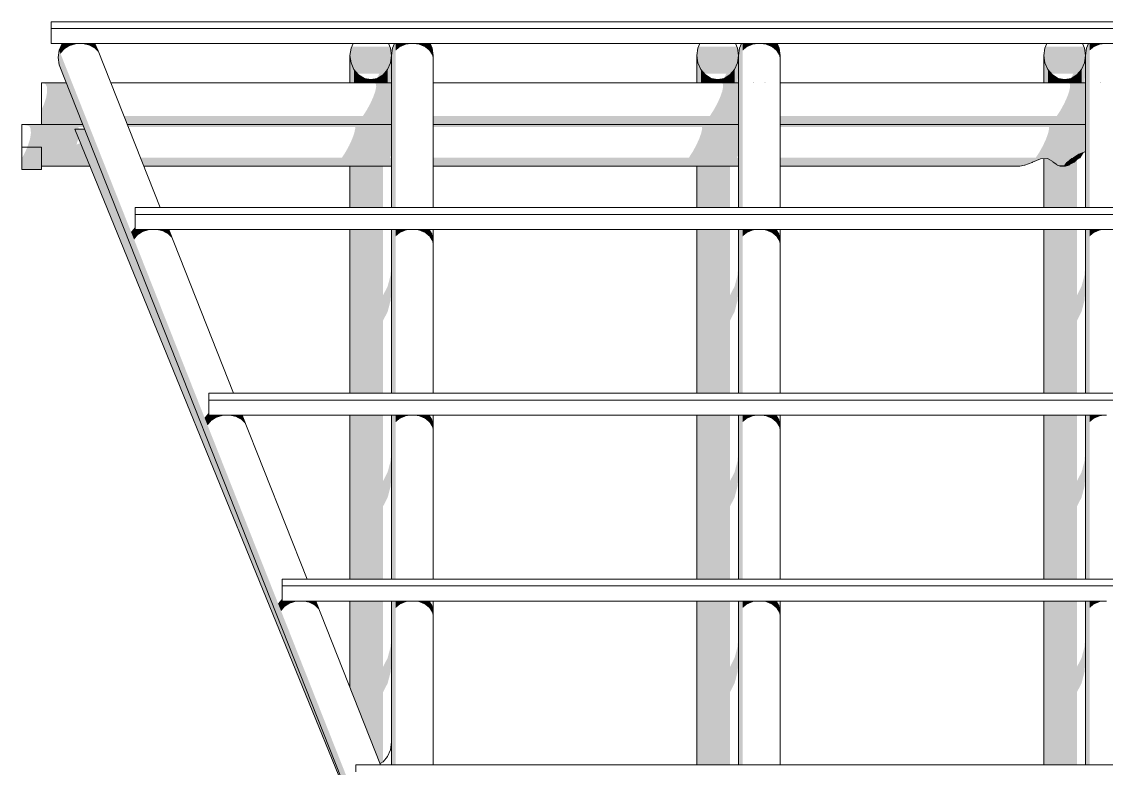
# Model space of a CAD drawing. Header units: millimetres. Extents: x -71878 to 121433, y -67383 to 83273.
# Drawn here: x 65713 to 68839, y -43814 to -41662 of the extents above; entities that cross this region are included whole.
import ezdxf

# ---------------------------------------------------------------- set-up
doc = ezdxf.new("R2010")
doc.units = ezdxf.units.MM
doc.header["$MEASUREMENT"] = 0
for name, color, linetype, lineweight in [('COLUMNAS_Pluma_Nº__1', 7, 'Continuous', 0), ('ENTIRADO_Pluma_Nº__21', 7, 'Continuous', 5), ('Vigas_Pluma_Nº__21', 7, 'Continuous', 5)]:
    doc.layers.add(name, color=color, linetype=linetype, lineweight=lineweight)
doc.layers.add('COLUMNAS_Pluma_Nº__3', color=7, linetype='Continuous', lineweight=0, true_color=0x646464)
doc.layers.add('Vigas_Pluma_Nº__3', color=7, linetype='Continuous', lineweight=0, true_color=0x646464)

msp = doc.modelspace()

# ---------------------------------------------------------------- hatches: boundary and pattern name
at = {"layer": 'COLUMNAS_Pluma_Nº__3', "linetype": 'Continuous', "lineweight": 0, "true_color": 0x191919}
for points in [[(65871.226, -41972.171), (65866.375, -41972.171), (66027.019, -42365.303), (66021.213, -42347.495), (66026.797, -42352.886)], [(65871.226, -41972.171), (66026.797, -42352.886), (66028.666, -42347.016), (66035.531, -42348.081), (65881.925, -41972.171)], [(65894.473, -41972.171), (65881.925, -41972.171), (66035.531, -42348.081), (66040.104, -42343.001), (66041.187, -42342.912)], [(66021.213, -42347.495), (66711.673, -44037.204), (66476.923, -43444), (66028.666, -42347.016), (66026.797, -42352.886)], [(66021.213, -42347.495), (66027.019, -42365.303), (66756.812, -44151.27), (66711.672, -44037.202)], [(66035.531, -42348.081), (66028.666, -42347.016), (66476.923, -43444.001), (66075.542, -42429.727), (66040.104, -42343.001)], [(66040.104, -42343.001), (66041.983, -42347.601), (66042.789, -42346.961), (66041.187, -42342.912)]]:
    msp.add_hatch(color=250, dxfattribs=at).paths.add_polyline_path(points)
at = {"layer": 'Vigas_Pluma_Nº__3', "linetype": 'Continuous', "lineweight": 0, "true_color": 0x191919}
for points in [[(65821.223, -41744.63), (65825.335, -41755.019), (65836.129, -41742.143), (65829.64, -41725.748), (65829.422, -41725.748)], [(65836.128, -41742.144), (65851.276, -41732.509), (65848.6, -41725.749), (65829.64, -41725.749)], [(65851.275, -41732.51), (65869.294, -41727.059), (65868.775, -41725.749), (65848.6, -41725.749)], [(65869.294, -41727.059), (65888.419, -41726.326), (65888.191, -41725.749), (65868.775, -41725.749)], [(65888.419, -41726.326), (65906.779, -41730.382), (65904.946, -41725.749), (65888.191, -41725.749)], [(65906.779, -41730.382), (65922.577, -41738.83), (65917.401, -41725.749), (65904.946, -41725.749)], [(65917.401, -41725.749), (65922.577, -41738.83), (65934.267, -41750.843), (65925.467, -41728.607), (65922.686, -41725.749)], [(65925.467, -41728.607), (65934.267, -41750.843), (65940.703, -41765.246), (65933.263, -41746.445), (65932.605, -41745.076), (65927.436, -41733.06), (65926.897, -41731.807)], [(65926.967, -41731.785), (65926.897, -41731.807), (65932.605, -41745.076), (65932.545, -41744.629)], [(66782.399, -41738.742), (66782.399, -42197.918), (66790.922, -42197.918), (66790.922, -41725.749), (66788.149, -41725.749)], [(66790.921, -41746.038), (66804.195, -41735.149), (66804.195, -41725.749), (66790.922, -41725.749)], [(66804.195, -41735.149), (66820.922, -41728.158), (66820.922, -41725.749), (66804.195, -41725.749)], [(66820.922, -41728.158), (66839.462, -41725.749), (66820.921, -41725.749)], [(66839.463, -41725.749), (66858.004, -41728.158), (66858.004, -41725.749)], [(66858.004, -41728.158), (66874.73, -41735.149), (66874.73, -41725.749), (66858.004, -41725.749)], [(66874.73, -41735.149), (66888.004, -41746.038), (66888.004, -41725.749), (66874.73, -41725.749)], [(66888.004, -41725.749), (66888.004, -41746.038), (66896.526, -41759.759), (66896.526, -41738.742), (66894.649, -41734.5), (66889.213, -41725.749)], [(67782.399, -41738.743), (67782.399, -42197.918), (67790.922, -42197.918), (67790.922, -41725.749), (67788.149, -41725.749)], [(67790.922, -41746.038), (67804.195, -41735.149), (67804.195, -41725.749), (67790.922, -41725.749)], [(67804.195, -41735.149), (67820.922, -41728.158), (67820.922, -41725.749), (67804.195, -41725.749)], [(67820.922, -41725.749), (67820.922, -41728.158), (67839.463, -41725.749)], [(67858.004, -41725.749), (67839.463, -41725.749), (67858.004, -41728.158)], [(67858.004, -41728.158), (67874.73, -41735.149), (67874.73, -41725.749), (67858.004, -41725.749)], [(67874.73, -41735.149), (67888.004, -41746.038), (67888.004, -41725.749), (67874.73, -41725.749)], [(67888.004, -41725.749), (67888.004, -41746.038), (67896.526, -41759.759), (67896.526, -41738.743), (67894.649, -41734.501), (67889.213, -41725.749)], [(68782.399, -41738.743), (68782.399, -42197.918), (68790.922, -42197.918), (68790.922, -41725.749), (68788.149, -41725.749)], [(68790.922, -41746.038), (68804.195, -41735.149), (68804.195, -41725.749), (68790.921, -41725.749)], [(68804.196, -41735.149), (68820.922, -41728.158), (68820.921, -41725.749), (68804.195, -41725.749)], [(68820.922, -41728.158), (68839.463, -41725.749), (68820.921, -41725.749)], [(65818.359, -41765.851), (67368.067, -45681.903), (67370.932, -45660.681), (65821.223, -41744.629)], [(65932.545, -41744.629), (65932.605, -41745.076), (65933.263, -41746.445)], [(66659.463, -41760.092), (66662.399, -41781.441), (66670.922, -41800.701), (66680.583, -41811.826), (66744.403, -41811.826), (66737.299, -41825.926), (66738.004, -41825.798), (66754.73, -41815.985), (66768.004, -41800.701), (66776.526, -41781.441), (66779.463, -41760.092), (66776.526, -41738.743), (66774.649, -41734.5), (66664.277, -41734.5), (66662.399, -41738.743)], [(66662.399, -41781.441), (66659.463, -41760.092), (66659.463, -41839.078), (66662.399, -41839.078)], [(66776.526, -41781.441), (66776.526, -41835.271), (66779.38, -41805.576), (66779.463, -41804.629), (66779.463, -41760.092)], [(66782.399, -41738.742), (66779.463, -41760.091), (66779.463, -42197.918), (66782.399, -42197.918)], [(66896.526, -41759.759), (66899.463, -41774.969), (66899.463, -41760.091), (66896.526, -41738.742)], [(67659.463, -41760.092), (67662.399, -41781.441), (67670.921, -41800.701), (67680.583, -41811.826), (67744.403, -41811.826), (67737.299, -41825.926), (67738.004, -41825.798), (67754.73, -41815.985), (67768.004, -41800.701), (67776.526, -41781.441), (67779.463, -41760.092), (67776.526, -41738.743), (67774.649, -41734.5), (67664.277, -41734.5), (67662.399, -41738.743)], [(67659.463, -41760.092), (67659.463, -41839.078), (67662.399, -41839.078), (67662.399, -41781.441)], [(67776.526, -41781.441), (67776.526, -41835.271), (67779.379, -41805.578), (67779.463, -41804.628), (67779.463, -41760.092)], [(67779.463, -42197.918), (67782.399, -42197.918), (67782.399, -41738.743), (67779.463, -41760.092)], [(67896.526, -41759.759), (67899.463, -41774.969), (67899.462, -41760.092), (67896.526, -41738.743)], [(68659.463, -41760.092), (68662.399, -41781.441), (68670.922, -41800.701), (68680.583, -41811.826), (68744.403, -41811.826), (68737.299, -41825.926), (68738.004, -41825.798), (68754.73, -41815.985), (68768.004, -41800.701), (68776.526, -41781.441), (68779.463, -41760.092), (68776.526, -41738.743), (68774.649, -41734.5), (68664.277, -41734.5), (68662.399, -41738.743)], [(68662.399, -41781.441), (68659.463, -41760.092), (68659.463, -41839.078), (68662.399, -41839.078)], [(68779.463, -41760.092), (68776.526, -41781.441), (68776.526, -41835.271), (68779.379, -41805.578), (68779.463, -41804.628)], [(68779.463, -41760.092), (68779.463, -42197.918), (68782.399, -42197.918), (68782.399, -41738.743)], [(67368.067, -45681.903), (65818.359, -41765.851), (65821.223, -41787.072), (67370.932, -45703.124)], [(66670.922, -41800.7), (66662.399, -41781.441), (66662.399, -41839.078), (66670.922, -41839.078)], [(66776.526, -41781.441), (66768.004, -41800.7), (66768.004, -41839.078), (66775.405, -41839.078), (66776.526, -41835.271)], [(67670.922, -41800.7), (67662.399, -41781.441), (67662.399, -41839.078), (67670.922, -41839.078)], [(67776.526, -41781.441), (67768.004, -41800.7), (67768.004, -41839.078), (67775.405, -41839.078), (67776.526, -41835.271)], [(68670.922, -41800.701), (68662.399, -41781.441), (68662.399, -41839.078), (68670.922, -41839.078)], [(68776.526, -41781.441), (68768.004, -41800.701), (68768.004, -41839.078), (68775.405, -41839.078), (68776.526, -41835.271)], [(66684.195, -41815.985), (66670.922, -41800.7), (66670.922, -41839.078), (66684.195, -41839.078)], [(66700.921, -41825.798), (66684.195, -41815.985), (66684.195, -41839.078), (66700.921, -41839.078)], [(66700.921, -41825.798), (66700.921, -41839.078), (66719.462, -41839.078), (66719.462, -41829.179)], [(66738.004, -41825.798), (66719.462, -41829.179), (66719.462, -41839.078), (66738.004, -41839.078)], [(66738.004, -41825.798), (66738.004, -41839.078), (66754.73, -41839.078), (66754.73, -41815.985)], [(66754.73, -41815.985), (66754.73, -41839.078), (66768.004, -41839.078), (66768.004, -41800.7)], [(66779.463, -41839.078), (66779.463, -41821.767), (66778.043, -41839.078)], [(67684.195, -41815.985), (67670.922, -41800.701), (67670.922, -41839.078), (67684.195, -41839.078)], [(67700.922, -41825.798), (67684.195, -41815.985), (67684.195, -41839.078), (67700.922, -41839.078)], [(67700.922, -41839.078), (67719.463, -41839.078), (67719.463, -41829.179), (67700.922, -41825.798)], [(67719.463, -41829.179), (67719.463, -41839.078), (67738.004, -41839.078), (67738.004, -41825.798)], [(67754.73, -41815.985), (67738.004, -41825.798), (67738.004, -41839.078), (67754.73, -41839.078)], [(67768.004, -41800.701), (67754.73, -41815.985), (67754.73, -41839.078), (67768.004, -41839.078)], [(67779.463, -41839.078), (67779.463, -41821.767), (67778.043, -41839.078)], [(68670.921, -41800.701), (68670.921, -41839.078), (68684.195, -41839.078), (68684.195, -41815.985)], [(68700.922, -41825.798), (68684.195, -41815.985), (68684.195, -41839.078), (68700.922, -41839.078)], [(68719.463, -41829.179), (68700.922, -41825.798), (68700.922, -41839.078), (68719.463, -41839.078)], [(68738.004, -41825.798), (68719.463, -41829.179), (68719.463, -41839.078), (68738.004, -41839.078)], [(68754.73, -41815.985), (68738.004, -41825.798), (68738.004, -41839.078), (68754.73, -41839.078)], [(68768.004, -41800.701), (68754.73, -41815.985), (68754.73, -41839.078), (68768.004, -41839.078)], [(68779.463, -41839.078), (68779.463, -41821.767), (68778.043, -41839.078)], [(65774.539, -41839.078), (65781.709, -41842.015), (65842.966, -41842.015), (65841.803, -41839.078)], [(65785.887, -41850.537), (65846.338, -41850.537), (65842.966, -41842.015), (65781.709, -41842.015)], [(65786.664, -41863.811), (65851.591, -41863.811), (65846.338, -41850.537), (65785.888, -41850.537)], [(66779.463, -41839.078), (66730.674, -41839.078), (66734.526, -41842.015), (66779.463, -41842.015)], [(66732.173, -41863.811), (66779.463, -41863.811), (66779.463, -41850.537), (66735.043, -41850.537)], [(66735.043, -41850.537), (66779.463, -41850.537), (66779.463, -41842.015), (66734.526, -41842.015)], [(67779.462, -41839.078), (67730.674, -41839.078), (67734.526, -41842.015), (67779.462, -41842.015)], [(67732.173, -41863.811), (67779.462, -41863.811), (67779.462, -41850.537), (67735.043, -41850.537)], [(67734.526, -41842.015), (67735.043, -41850.537), (67779.462, -41850.537), (67779.462, -41842.015)], [(68779.463, -41839.078), (68730.674, -41839.078), (68734.526, -41842.015), (68779.463, -41842.015)], [(68732.173, -41863.811), (68779.463, -41863.811), (68779.463, -41850.537), (68735.043, -41850.537)], [(68735.043, -41850.537), (68779.463, -41850.537), (68779.463, -41842.015), (68734.526, -41842.015)], [(65778.051, -41899.078), (65865.547, -41899.078), (65858.21, -41880.537), (65783.964, -41880.537)], [(65783.964, -41880.537), (65858.21, -41880.537), (65851.591, -41863.811), (65786.665, -41863.811)], [(66726.198, -41880.537), (66717.703, -41899.078), (66779.463, -41899.078), (66779.463, -41880.537)], [(66726.198, -41880.537), (66779.463, -41880.537), (66779.463, -41863.811), (66732.173, -41863.811)], [(67726.197, -41880.537), (67717.702, -41899.078), (67779.462, -41899.078), (67779.462, -41880.537)], [(67732.173, -41863.811), (67726.197, -41880.537), (67779.462, -41880.537), (67779.462, -41863.811)], [(68726.197, -41880.537), (68717.702, -41899.078), (68779.463, -41899.078), (68779.463, -41880.537)], [(68726.198, -41880.537), (68779.463, -41880.537), (68779.463, -41863.811), (68732.173, -41863.811)], [(65770.775, -41914.86), (65770.775, -41917.619), (65872.885, -41917.619), (65865.547, -41899.078), (65778.051, -41899.078)], [(65770.775, -41934.345), (65879.504, -41934.345), (65872.885, -41917.619), (65770.775, -41917.619)], [(66707.518, -41917.619), (66696.642, -41934.344), (66779.463, -41934.345), (66779.463, -41917.619)], [(66707.518, -41917.619), (66779.463, -41917.619), (66779.463, -41899.078), (66717.703, -41899.078)], [(67696.64, -41934.345), (67779.462, -41934.345), (67779.462, -41917.619), (67707.517, -41917.62)], [(67707.517, -41917.619), (67779.462, -41917.619), (67779.462, -41899.078), (67717.702, -41899.078)], [(68696.64, -41934.345), (68779.463, -41934.345), (68779.463, -41917.619), (68707.517, -41917.619)], [(68707.517, -41917.619), (68779.463, -41917.619), (68779.463, -41899.078), (68717.702, -41899.078)], [(65770.775, -41934.345), (65770.775, -41947.619), (65884.757, -41947.619), (65879.504, -41934.345)], [(65770.775, -41956.142), (65888.129, -41956.142), (65884.757, -41947.619), (65770.775, -41947.619)], [(66779.463, -41934.345), (66007.621, -41934.345), (66012.875, -41947.619), (66779.463, -41947.619)], [(66779.463, -41947.619), (66012.875, -41947.619), (66016.247, -41956.142), (66779.463, -41956.142)], [(67779.462, -41934.345), (66899.463, -41934.345), (66899.463, -41947.619), (67779.462, -41947.619)], [(67779.462, -41947.619), (66899.463, -41947.619), (66899.463, -41956.142), (67779.462, -41956.142)], [(67899.462, -41934.345), (67899.462, -41947.62), (68779.463, -41947.62), (68779.463, -41934.345)], [(68779.463, -41947.62), (67899.462, -41947.62), (67899.462, -41956.142), (68779.463, -41956.142)], [(65726.579, -41961.581), (65730.195, -41962.015), (65890.453, -41962.015), (65889.291, -41959.078), (65714.351, -41959.078), (65715.085, -41959.296)], [(65735.944, -41964.118), (65739.091, -41970.537), (65878.243, -41970.537), (65875.981, -41965.923), (65892, -41965.923), (65890.453, -41962.015), (65730.195, -41962.015)], [(65739.868, -41983.811), (65871.132, -41983.811), (65866.375, -41972.171), (65878.339, -41972.171), (65878.243, -41970.537), (65739.091, -41970.537)], [(65770.775, -41956.141), (65770.775, -41959.078), (65889.291, -41959.078), (65888.129, -41956.141)], [(66016.247, -41956.142), (66017.409, -41959.078), (66779.463, -41959.078), (66779.463, -41956.142)], [(66017.409, -41959.078), (66018.571, -41962.015), (66779.462, -41962.015), (66779.462, -41959.078)], [(66018.571, -41962.014), (66020.118, -41965.923), (66674.312, -41965.923), (66674.592, -41970.537), (66779.462, -41970.537), (66779.462, -41962.014)], [(66671.722, -41983.811), (66779.462, -41983.811), (66779.462, -41970.537), (66674.592, -41970.537)], [(67779.462, -41956.142), (66899.463, -41956.142), (66899.463, -41959.078), (67779.462, -41959.078)], [(66899.463, -41962.015), (67779.463, -41962.015), (67779.463, -41959.078), (66899.463, -41959.078)], [(66899.463, -41965.923), (67674.311, -41965.923), (67674.591, -41970.537), (67779.463, -41970.537), (67779.463, -41962.015), (66899.463, -41962.015)], [(67674.591, -41970.537), (67671.721, -41983.811), (67779.463, -41983.811), (67779.463, -41970.537)], [(68779.463, -41956.142), (67899.462, -41956.142), (67899.462, -41959.078), (68779.463, -41959.078)], [(67899.463, -41959.078), (67899.463, -41962.015), (68779.463, -41962.015), (68779.463, -41959.078)], [(67899.463, -41962.015), (67899.463, -41965.923), (68674.311, -41965.923), (68674.591, -41970.537), (68779.463, -41970.537), (68779.463, -41962.015)], [(68671.721, -41983.811), (68779.463, -41983.811), (68779.463, -41970.537), (68674.591, -41970.537)], [(65737.168, -42000.537), (65731.255, -42019.078), (65885.543, -42019.078), (65882.82, -42012.415), (65875.613, -42014.861), (65870.947, -42017.384), (65876.32, -42000.537)], [(65739.868, -41983.811), (65737.168, -42000.537), (65876.32, -42000.537), (65876.786, -41997.649), (65871.132, -41983.811)], [(66665.747, -42000.537), (66657.251, -42019.078), (66779.462, -42019.078), (66779.462, -42000.537)], [(66671.722, -41983.811), (66665.747, -42000.537), (66779.462, -42000.537), (66779.462, -41983.811)], [(67657.249, -42019.078), (67779.463, -42019.078), (67779.463, -42000.537), (67665.745, -42000.537)], [(67671.721, -41983.811), (67665.745, -42000.537), (67779.463, -42000.537), (67779.463, -41983.811)], [(68665.745, -42000.537), (68657.249, -42019.078), (68779.463, -42019.078), (68779.463, -42000.537)], [(68671.721, -41983.811), (68665.745, -42000.537), (68779.463, -42000.537), (68779.463, -41983.811)], [(65719.015, -42047.087), (65770.775, -42047.087), (65770.775, -42028.546), (65727.563, -42028.546)], [(65727.563, -42028.546), (65770.775, -42028.546), (65770.775, -42023.812), (65729.072, -42023.812)], [(65731.255, -42019.078), (65729.072, -42023.812), (65770.775, -42023.812), (65770.775, -42037.619), (65893.119, -42037.619), (65885.543, -42019.078)], [(65770.775, -42037.619), (65770.775, -42054.345), (65899.954, -42054.345), (65893.119, -42037.619)], [(66636.19, -42054.345), (66774.186, -42054.345), (66779.463, -42046.231), (66779.463, -42037.619), (66647.066, -42037.619)], [(66657.251, -42019.078), (66647.066, -42037.619), (66779.462, -42037.619), (66779.462, -42019.078)], [(67636.188, -42054.345), (67774.184, -42054.345), (67779.463, -42046.229), (67779.463, -42037.619), (67647.065, -42037.619)], [(67657.249, -42019.078), (67647.065, -42037.619), (67779.463, -42037.619), (67779.463, -42019.078)], [(68647.065, -42037.619), (68636.188, -42054.345), (68744.947, -42054.345), (68760.058, -42044.075), (68778.132, -42037.619)], [(68657.249, -42019.078), (68647.065, -42037.619), (68778.132, -42037.619), (68779.463, -42036.902), (68779.463, -42019.078)], [(68733.232, -42074.443), (68746.474, -42067.619), (68754.481, -42059.93), (68761.871, -42043.428), (68760.058, -42044.075), (68744.947, -42054.345), (68741.471, -42056.044)], [(68761.871, -42043.428), (68754.481, -42059.93), (68762.812, -42054.345), (68773.039, -42039.438)], [(65713.239, -42056.425), (65713.239, -42063.813), (65770.775, -42063.813), (65770.775, -42047.087), (65719.015, -42047.087)], [(65770.775, -42077.087), (65770.775, -42063.813), (65713.239, -42063.813), (65713.239, -42077.087)], [(65770.775, -42085.609), (65770.775, -42077.087), (65713.239, -42077.087), (65713.239, -42085.609)], [(65899.954, -42054.345), (65770.775, -42054.345), (65770.775, -42067.619), (65905.378, -42067.619)], [(65770.775, -42076.141), (65908.86, -42076.141), (65905.378, -42067.619), (65770.775, -42067.619)], [(65770.775, -42076.141), (65770.775, -42079.078), (65910.06, -42079.078), (65908.86, -42076.141)], [(66055.109, -42054.345), (66060.362, -42067.619), (66779.463, -42067.619), (66779.463, -42054.345)], [(66060.362, -42067.619), (66063.735, -42076.141), (66779.463, -42076.141), (66779.463, -42067.619)], [(66779.463, -42076.141), (66063.735, -42076.141), (66064.897, -42079.078), (66779.463, -42079.078)], [(66899.463, -42067.619), (67779.463, -42067.619), (67779.463, -42054.345), (66899.463, -42054.345)], [(67779.463, -42067.619), (66899.463, -42067.619), (66899.463, -42076.142), (67779.463, -42076.142)], [(67779.463, -42076.141), (66899.463, -42076.141), (66899.463, -42079.078), (67779.463, -42079.078)], [(67899.463, -42054.345), (67899.463, -42067.619), (68626.861, -42067.619), (68649.248, -42057.416), (68669.852, -42056.296), (68684.793, -42065.216), (68685.831, -42067.619), (68727.025, -42067.619), (68740.054, -42056.737), (68744.947, -42054.345)], [(68626.861, -42067.619), (67899.463, -42067.619), (67899.463, -42076.142), (68603.926, -42076.142), (68604.577, -42075.755), (68625.207, -42067.952)], [(68603.926, -42076.141), (67899.463, -42076.141), (67899.463, -42079.078), (68589.187, -42079.078), (68589.871, -42078.842)], [(68659.463, -42197.918), (68662.399, -42197.918), (68662.399, -42056.701), (68659.463, -42056.861)], [(68662.399, -42197.918), (68670.922, -42197.918), (68670.922, -42056.935), (68669.852, -42056.296), (68662.399, -42056.701)], [(68670.922, -42056.935), (68670.922, -42197.918), (68684.195, -42197.918), (68684.195, -42064.859)], [(68684.195, -42197.918), (68700.922, -42197.918), (68700.922, -42077.012), (68697.934, -42076.141), (68696.464, -42073.769), (68685.831, -42067.619), (68684.793, -42065.216), (68684.195, -42064.859)], [(68719.521, -42076.141), (68725.785, -42068.338), (68727.026, -42067.619), (68685.831, -42067.619), (68696.464, -42073.769), (68697.934, -42076.141)], [(68721.315, -42079.078), (68719.296, -42076.295), (68719.521, -42076.141), (68697.934, -42076.141), (68704.914, -42078.175), (68705.779, -42079.078)], [(68700.922, -42077.012), (68700.922, -42197.918), (68719.463, -42197.918), (68719.463, -42079.078), (68705.779, -42079.078), (68704.914, -42078.175)], [(68719.296, -42076.295), (68721.315, -42079.078), (68721.662, -42078.846), (68726.571, -42067.883), (68725.785, -42068.338), (68719.521, -42076.141)], [(68719.463, -42079.078), (68719.463, -42197.918), (68738.004, -42197.918), (68738.004, -42071.984), (68733.232, -42074.443), (68731.086, -42076.141), (68721.662, -42078.846), (68721.315, -42079.078)], [(68726.571, -42067.883), (68721.662, -42078.846), (68731.086, -42076.141), (68733.232, -42074.443), (68741.471, -42056.044), (68740.054, -42056.737), (68727.026, -42067.619)], [(68738.004, -42197.918), (68754.73, -42197.918), (68754.73, -42059.764), (68754.481, -42059.93), (68746.474, -42067.619), (68738.004, -42071.984)], [(65770.775, -42088.546), (65770.775, -42085.609), (65713.239, -42085.609), (65713.239, -42088.546)], [(66662.399, -42079.078), (66659.463, -42079.078), (66659.463, -42197.918), (66662.399, -42197.918)], [(66662.399, -42079.078), (66662.399, -42197.918), (66670.922, -42197.918), (66670.922, -42079.078)], [(66670.922, -42197.918), (66684.195, -42197.918), (66684.195, -42079.078), (66670.922, -42079.078)], [(66684.195, -42197.918), (66700.921, -42197.918), (66700.921, -42079.078), (66684.195, -42079.078)], [(66700.922, -42197.918), (66719.463, -42197.918), (66719.463, -42079.078), (66700.922, -42079.078)], [(66738.004, -42079.078), (66719.463, -42079.078), (66719.463, -42197.918), (66738.004, -42197.918)], [(66754.73, -42079.078), (66738.004, -42079.078), (66738.004, -42197.918), (66754.73, -42197.918)], [(67662.399, -42079.078), (67659.462, -42079.078), (67659.462, -42197.918), (67662.399, -42197.918)], [(67670.922, -42079.078), (67662.399, -42079.078), (67662.399, -42197.918), (67670.922, -42197.918)], [(67684.195, -42079.078), (67670.922, -42079.078), (67670.922, -42197.918), (67684.195, -42197.918)], [(67700.921, -42079.078), (67684.195, -42079.078), (67684.195, -42197.918), (67700.921, -42197.918)], [(67700.921, -42079.078), (67700.921, -42197.918), (67719.463, -42197.918), (67719.463, -42079.078)], [(67719.463, -42197.918), (67738.004, -42197.918), (67738.004, -42079.078), (67719.463, -42079.078)], [(67754.73, -42079.078), (67738.004, -42079.078), (67738.004, -42197.918), (67754.73, -42197.918)], [(66028.414, -42268.192), (66037.213, -42290.428), (66048.007, -42277.553), (66041.525, -42261.171), (66040.551, -42261.172), (66040.552, -42258.714), (66039.208, -42255.316)], [(66040.552, -42258.714), (66040.552, -42254.462), (66039.207, -42255.317)], [(66048.007, -42277.553), (66063.154, -42267.918), (66060.484, -42261.171), (66041.524, -42261.171)], [(66063.154, -42267.918), (66081.172, -42262.468), (66080.659, -42261.172), (66060.484, -42261.172)], [(66081.172, -42262.468), (66100.298, -42261.735), (66100.075, -42261.171), (66080.659, -42261.171)], [(66100.298, -42261.735), (66118.658, -42265.791), (66116.83, -42261.171), (66100.075, -42261.171)], [(66118.658, -42265.791), (66134.456, -42274.239), (66129.285, -42261.171), (66116.83, -42261.171)], [(66129.285, -42261.171), (66134.456, -42274.239), (66146.146, -42286.252), (66137.346, -42264.016), (66134.578, -42261.171)], [(66137.346, -42264.016), (66146.146, -42286.252), (66152.582, -42300.655), (66151.044, -42296.767), (66143.783, -42278.419)], [(66659.463, -42261.171), (66659.463, -42733.341), (66662.399, -42733.341), (66662.399, -42261.171)], [(66670.922, -42261.171), (66662.399, -42261.171), (66662.399, -42733.341), (66670.922, -42733.341)], [(66684.195, -42261.171), (66670.922, -42261.171), (66670.922, -42733.341), (66684.195, -42733.341)], [(66684.195, -42733.341), (66700.922, -42733.341), (66700.922, -42261.171), (66684.195, -42261.171)], [(66719.463, -42261.171), (66700.922, -42261.171), (66700.922, -42733.341), (66719.463, -42733.341)], [(66719.463, -42261.171), (66719.463, -42733.341), (66738.004, -42733.341), (66738.004, -42261.171)], [(66738.004, -42733.341), (66754.73, -42733.341), (66754.73, -42261.171), (66738.004, -42261.171)], [(66779.463, -42261.171), (66779.463, -42733.341), (66782.399, -42733.341), (66782.399, -42261.171)], [(66782.399, -42261.171), (66782.399, -42733.341), (66790.922, -42733.341), (66790.922, -42261.171)], [(66790.921, -42281.461), (66804.196, -42270.572), (66804.195, -42261.171), (66790.922, -42261.171)], [(66804.195, -42261.171), (66804.195, -42270.572), (66820.922, -42263.58), (66820.921, -42261.171)], [(66820.922, -42263.58), (66839.463, -42261.171), (66820.922, -42261.171)], [(66839.463, -42261.172), (66858.004, -42263.58), (66858.004, -42261.171)], [(66858.004, -42263.58), (66874.73, -42270.572), (66874.73, -42261.171), (66858.004, -42261.171)], [(66874.73, -42270.572), (66888.004, -42281.461), (66888.004, -42261.171), (66874.73, -42261.171)], [(66888.004, -42261.171), (66888.004, -42281.461), (66896.526, -42295.182), (66896.526, -42272.945), (66889.213, -42261.171)], [(67662.399, -42261.171), (67659.463, -42261.171), (67659.463, -42733.341), (67662.399, -42733.341)], [(67670.922, -42261.171), (67662.399, -42261.171), (67662.399, -42733.341), (67670.922, -42733.341)], [(67684.195, -42261.171), (67670.922, -42261.171), (67670.922, -42733.341), (67684.195, -42733.341)], [(67700.922, -42261.171), (67684.195, -42261.171), (67684.195, -42733.341), (67700.922, -42733.341)], [(67719.463, -42261.171), (67700.922, -42261.171), (67700.922, -42733.341), (67719.463, -42733.341)], [(67719.463, -42733.341), (67738.004, -42733.341), (67738.004, -42261.171), (67719.463, -42261.171)], [(67754.73, -42261.171), (67738.004, -42261.171), (67738.004, -42733.341), (67754.73, -42733.341)], [(67782.399, -42261.171), (67779.463, -42261.171), (67779.463, -42733.341), (67782.399, -42733.341)], [(67782.399, -42261.171), (67782.399, -42733.341), (67790.922, -42733.341), (67790.922, -42261.171)], [(67790.921, -42281.445), (67804.196, -42270.556), (67804.196, -42261.171), (67790.922, -42261.171)], [(67804.196, -42270.556), (67820.922, -42263.565), (67820.922, -42261.171), (67804.195, -42261.171)], [(67820.922, -42263.565), (67839.343, -42261.171), (67820.922, -42261.171)], [(67839.582, -42261.171), (67858.004, -42263.565), (67858.004, -42261.171)], [(67858.004, -42263.565), (67874.73, -42270.556), (67874.73, -42261.171), (67858.004, -42261.171)], [(67874.73, -42270.556), (67888.004, -42281.445), (67888.004, -42261.171), (67874.73, -42261.171)], [(67888.004, -42261.171), (67888.004, -42281.445), (67896.526, -42295.166), (67896.526, -42272.93), (67889.222, -42261.171)], [(68662.399, -42261.171), (68659.463, -42261.171), (68659.463, -42733.341), (68662.399, -42733.341)], [(68670.922, -42261.171), (68662.399, -42261.171), (68662.399, -42733.341), (68670.922, -42733.341)], [(68684.195, -42261.171), (68670.922, -42261.171), (68670.922, -42733.341), (68684.195, -42733.341)], [(68684.195, -42733.341), (68700.922, -42733.341), (68700.922, -42261.171), (68684.195, -42261.171)], [(68700.922, -42261.171), (68700.922, -42733.341), (68719.463, -42733.341), (68719.463, -42261.171)], [(68738.004, -42261.171), (68719.463, -42261.171), (68719.463, -42733.341), (68738.004, -42733.341)], [(68754.73, -42261.171), (68738.004, -42261.171), (68738.004, -42733.341), (68754.73, -42733.341)], [(68779.463, -42733.341), (68782.399, -42733.341), (68782.399, -42261.171), (68779.463, -42261.171)], [(68782.399, -42261.171), (68782.399, -42733.341), (68790.922, -42733.341), (68790.922, -42261.171)], [(68790.921, -42281.445), (68804.196, -42270.556), (68804.195, -42261.171), (68790.922, -42261.171)], [(68804.196, -42270.556), (68820.921, -42263.565), (68820.922, -42261.171), (68804.195, -42261.171)], [(68820.922, -42263.565), (68839.343, -42261.171), (68820.922, -42261.171)], [(66896.526, -42295.182), (66899.463, -42310.391), (66899.463, -42288.155), (66896.526, -42272.945)], [(67896.526, -42295.166), (67899.463, -42310.376), (67899.463, -42288.14), (67896.526, -42272.93)], [(66779.463, -42430.119), (66779.463, -42357.174), (66776.526, -42392.972), (66776.526, -42465.918)], [(67779.463, -42357.174), (67776.526, -42392.972), (67776.526, -42465.918), (67779.463, -42430.119)], [(68779.463, -42430.12), (68779.463, -42357.173), (68776.526, -42392.972), (68776.526, -42465.918)], [(66776.526, -42392.972), (66768.004, -42425.267), (66768.004, -42498.213), (66776.526, -42465.918)], [(67776.526, -42392.973), (67768.004, -42425.267), (67768.004, -42498.213), (67776.526, -42465.918)], [(68776.526, -42465.918), (68776.526, -42392.972), (68768.004, -42425.267), (68768.004, -42498.213)], [(66768.004, -42425.267), (66754.73, -42450.896), (66754.73, -42523.842), (66768.004, -42498.213)], [(67768.003, -42498.213), (67768.004, -42425.267), (67754.73, -42450.896), (67754.729, -42523.843)], [(68768.004, -42425.267), (68754.73, -42450.896), (68754.73, -42523.842), (68768.004, -42498.213)], [(66240.292, -42803.601), (66249.092, -42825.837), (66259.886, -42812.962), (66253.408, -42796.595), (66252.428, -42796.595), (66252.428, -42794.118), (66251.087, -42790.725)], [(66252.428, -42794.117), (66252.428, -42789.872), (66251.086, -42790.726)], [(66259.885, -42812.962), (66275.033, -42803.327), (66272.368, -42796.594), (66253.408, -42796.594)], [(66275.033, -42803.327), (66293.051, -42797.877), (66292.543, -42796.594), (66272.368, -42796.594)], [(66293.051, -42797.877), (66312.176, -42797.144), (66311.959, -42796.594), (66292.544, -42796.594)], [(66312.176, -42797.144), (66330.537, -42801.2), (66328.714, -42796.594), (66311.959, -42796.594)], [(66330.537, -42801.2), (66346.335, -42809.648), (66341.169, -42796.594), (66328.714, -42796.594)], [(66341.169, -42796.594), (66346.335, -42809.648), (66358.024, -42821.661), (66349.225, -42799.425), (66346.47, -42796.594)], [(66358.024, -42821.661), (66364.461, -42836.064), (66355.661, -42813.828), (66349.225, -42799.425)], [(66659.463, -43268.764), (66662.399, -43268.764), (66662.399, -42796.594), (66659.463, -42796.594)], [(66670.922, -42796.594), (66662.399, -42796.594), (66662.399, -43268.764), (66670.922, -43268.764)], [(66670.922, -42796.594), (66670.922, -43268.764), (66684.195, -43268.764), (66684.195, -42796.594)], [(66684.195, -43268.764), (66700.922, -43268.764), (66700.922, -42796.594), (66684.195, -42796.594)], [(66719.463, -42796.594), (66700.921, -42796.594), (66700.921, -43268.764), (66719.463, -43268.764)], [(66738.004, -42796.594), (66719.463, -42796.594), (66719.463, -43268.764), (66738.004, -43268.764)], [(66738.004, -42796.594), (66738.004, -43268.764), (66754.73, -43268.764), (66754.73, -42796.594)], [(66782.399, -42796.594), (66779.463, -42796.594), (66779.463, -43268.764), (66782.399, -43268.764)], [(66782.399, -43268.764), (66790.922, -43268.764), (66790.922, -42796.594), (66782.399, -42796.594)], [(66790.922, -42796.594), (66790.921, -42816.884), (66804.195, -42805.994), (66804.195, -42796.594)], [(66804.195, -42805.994), (66820.922, -42799.003), (66820.922, -42796.594), (66804.195, -42796.594)], [(66820.922, -42799.003), (66839.463, -42796.594), (66820.922, -42796.594)], [(66839.463, -42796.594), (66858.004, -42799.003), (66858.004, -42796.594)], [(66858.004, -42799.003), (66874.73, -42805.994), (66874.73, -42796.594), (66858.004, -42796.594)], [(66874.73, -42805.994), (66888.004, -42816.883), (66888.004, -42796.594), (66874.73, -42796.594)], [(66888.004, -42796.594), (66888.004, -42816.883), (66896.526, -42830.605), (66896.526, -42808.368), (66889.213, -42796.594)], [(66896.526, -42830.605), (66899.463, -42845.814), (66899.463, -42823.578), (66896.526, -42808.368)], [(67659.463, -42796.594), (67659.463, -43268.764), (67662.399, -43268.764), (67662.399, -42796.594)], [(67662.399, -42796.594), (67662.399, -43268.764), (67670.922, -43268.764), (67670.922, -42796.594)], [(67670.922, -42796.594), (67670.922, -43268.764), (67684.195, -43268.764), (67684.195, -42796.594)], [(67700.921, -42796.594), (67684.195, -42796.594), (67684.195, -43268.764), (67700.921, -43268.764)], [(67700.922, -42796.594), (67700.922, -43268.764), (67719.463, -43268.764), (67719.463, -42796.594)], [(67738.004, -42796.594), (67719.463, -42796.594), (67719.463, -43268.764), (67738.004, -43268.764)], [(67754.73, -42796.594), (67738.004, -42796.594), (67738.004, -43268.764), (67754.73, -43268.764)], [(67779.463, -43268.764), (67782.399, -43268.764), (67782.399, -42796.594), (67779.463, -42796.594)], [(67782.399, -43268.764), (67790.922, -43268.764), (67790.922, -42796.594), (67782.399, -42796.594)], [(67790.921, -42816.853), (67804.196, -42805.963), (67804.195, -42796.594), (67790.922, -42796.594)], [(67804.196, -42805.963), (67820.922, -42798.972), (67820.922, -42796.594), (67804.195, -42796.594)], [(67820.922, -42796.594), (67820.922, -42798.972), (67839.223, -42796.594)], [(67858.004, -42796.594), (67839.701, -42796.594), (67858.004, -42798.972)], [(67858.004, -42798.972), (67874.73, -42805.963), (67874.73, -42796.594), (67858.004, -42796.594)], [(67874.73, -42805.963), (67888.004, -42816.852), (67888.004, -42796.594), (67874.73, -42796.594)], [(67888.004, -42796.594), (67888.004, -42816.852), (67896.526, -42830.574), (67896.526, -42808.337), (67889.232, -42796.594)], [(67896.526, -42830.573), (67899.463, -42845.783), (67899.463, -42823.547), (67896.526, -42808.337)], [(68662.399, -42796.594), (68659.463, -42796.594), (68659.463, -43268.764), (68662.399, -43268.764)], [(68670.922, -42796.594), (68662.399, -42796.594), (68662.399, -43268.764), (68670.922, -43268.764)], [(68684.196, -42796.594), (68670.922, -42796.594), (68670.922, -43268.764), (68684.196, -43268.764)], [(68700.922, -42796.594), (68684.195, -42796.594), (68684.195, -43268.764), (68700.922, -43268.764)], [(68719.463, -42796.594), (68700.922, -42796.594), (68700.922, -43268.764), (68719.463, -43268.764)], [(68719.463, -43268.764), (68738.004, -43268.764), (68738.004, -42796.594), (68719.463, -42796.594)], [(68738.004, -42796.594), (68738.004, -43268.764), (68754.73, -43268.764), (68754.73, -42796.594)], [(68782.399, -42796.594), (68779.463, -42796.594), (68779.463, -43268.764), (68782.399, -43268.764)], [(68790.922, -42796.594), (68782.399, -42796.594), (68782.399, -43268.764), (68790.922, -43268.764)], [(68790.922, -42816.852), (68804.196, -42805.963), (68804.196, -42796.594), (68790.922, -42796.594)], [(68804.196, -42805.963), (68820.921, -42798.972), (68820.922, -42796.594), (68804.195, -42796.594)], [(68820.922, -42796.594), (68820.921, -42798.972), (68839.224, -42796.594)], [(66779.463, -42892.58), (66776.526, -42928.379), (66776.526, -43001.325), (66779.463, -42965.526)], [(67779.463, -42965.526), (67779.463, -42892.58), (67776.526, -42928.379), (67776.526, -43001.325)], [(68779.463, -42892.58), (68776.526, -42928.379), (68776.526, -43001.325), (68779.463, -42965.526)], [(66776.526, -42928.379), (66768.004, -42960.673), (66768.004, -43033.619), (66776.526, -43001.325)], [(67776.526, -43001.325), (67776.526, -42928.379), (67768.004, -42960.673), (67768.004, -43033.619)], [(68776.526, -42928.379), (68768.004, -42960.673), (68768.004, -43033.619), (68776.526, -43001.325)], [(66768.004, -43033.619), (66768.004, -42960.673), (66754.73, -42986.302), (66754.73, -43059.249)], [(67768.004, -42960.673), (67754.73, -42986.303), (67754.73, -43059.249), (67768.004, -43033.619)], [(68768.004, -42960.673), (68754.73, -42986.303), (68754.73, -43059.249), (68768.004, -43033.619)], [(66452.171, -43339.01), (66460.971, -43361.245), (66471.764, -43348.371), (66465.293, -43332.017), (66464.304, -43332.017), (66464.305, -43329.52), (66462.965, -43326.134)], [(66464.305, -43329.52), (66464.305, -43325.282), (66462.965, -43326.134)], [(66471.764, -43348.37), (66486.912, -43338.736), (66484.253, -43332.017), (66465.293, -43332.017)], [(66486.911, -43338.736), (66504.93, -43333.286), (66504.428, -43332.017), (66484.253, -43332.017)], [(66504.93, -43333.286), (66524.055, -43332.552), (66523.843, -43332.017), (66504.428, -43332.017)], [(66524.055, -43332.552), (66542.415, -43336.608), (66540.598, -43332.017), (66523.843, -43332.017)], [(66542.415, -43336.608), (66558.213, -43345.057), (66553.053, -43332.017), (66540.598, -43332.017)], [(66553.053, -43332.017), (66558.213, -43345.057), (66569.903, -43357.07), (66561.103, -43334.834), (66558.362, -43332.017)], [(66561.103, -43334.834), (66569.903, -43357.07), (66576.339, -43371.473), (66567.54, -43349.237)], [(66659.463, -43332.017), (66659.463, -43581.522), (66662.399, -43588.942), (66662.399, -43332.017)], [(66670.922, -43332.017), (66662.399, -43332.017), (66662.399, -43588.942), (66670.922, -43610.478)], [(66670.922, -43332.017), (66670.922, -43610.478), (66684.195, -43644.021), (66684.195, -43332.017)], [(66684.195, -43644.021), (66700.922, -43686.287), (66700.922, -43332.017), (66684.195, -43332.017)], [(66700.921, -43686.287), (66719.463, -43733.139), (66719.463, -43332.017), (66700.921, -43332.017)], [(66719.463, -43332.017), (66719.463, -43733.139), (66738.004, -43779.992), (66738.004, -43332.017)], [(66754.73, -43332.017), (66738.004, -43332.017), (66738.004, -43779.992), (66745.996, -43800.187), (66754.73, -43795.063)], [(66779.463, -43332.017), (66779.463, -43804.186), (66782.399, -43804.186), (66782.399, -43332.017)], [(66782.399, -43332.017), (66782.399, -43804.186), (66790.921, -43804.186), (66790.922, -43332.017)], [(66790.921, -43352.306), (66804.195, -43341.417), (66804.195, -43332.017), (66790.922, -43332.017)], [(66804.195, -43332.017), (66804.195, -43341.417), (66820.922, -43334.426), (66820.922, -43332.017)], [(66820.922, -43334.426), (66839.463, -43332.017), (66820.922, -43332.017)], [(66858.004, -43332.017), (66839.463, -43332.017), (66858.004, -43334.426)], [(66858.004, -43334.426), (66874.73, -43341.417), (66874.73, -43332.017), (66858.004, -43332.017)], [(66874.73, -43341.417), (66888.004, -43352.306), (66888.004, -43332.017), (66874.73, -43332.017)], [(66888.004, -43332.017), (66888.004, -43352.306), (66896.526, -43366.027), (66896.526, -43343.791), (66889.213, -43332.017)], [(66896.526, -43366.027), (66899.463, -43381.237), (66899.463, -43359), (66896.526, -43343.791)], [(67659.463, -43332.017), (67659.463, -43804.186), (67662.399, -43804.186), (67662.399, -43332.017)], [(67670.922, -43332.017), (67662.399, -43332.017), (67662.399, -43804.186), (67670.922, -43804.186)], [(67684.195, -43332.017), (67670.922, -43332.017), (67670.922, -43804.186), (67684.195, -43804.186)], [(67684.195, -43332.017), (67684.195, -43804.186), (67700.922, -43804.186), (67700.922, -43332.017)], [(67719.463, -43332.017), (67700.922, -43332.017), (67700.922, -43804.186), (67719.463, -43804.186)], [(67719.463, -43804.186), (67738.004, -43804.186), (67738.004, -43332.017), (67719.463, -43332.017)], [(67738.004, -43332.017), (67738.004, -43804.186), (67754.73, -43804.186), (67754.73, -43332.017)], [(67779.463, -43332.017), (67779.463, -43804.186), (67782.399, -43804.186), (67782.399, -43332.017)], [(67782.399, -43332.017), (67782.399, -43804.186), (67790.922, -43804.186), (67790.922, -43332.017)], [(67790.921, -43352.26), (67804.196, -43341.37), (67804.195, -43332.017), (67790.922, -43332.017)], [(67804.196, -43341.371), (67820.922, -43334.379), (67820.922, -43332.017), (67804.195, -43332.017)], [(67820.922, -43334.379), (67839.103, -43332.017), (67820.922, -43332.017)], [(67839.822, -43332.017), (67858.004, -43334.379), (67858.004, -43332.017)], [(67858.004, -43334.379), (67874.73, -43341.371), (67874.73, -43332.017), (67858.004, -43332.017)], [(67874.73, -43341.371), (67888.004, -43352.26), (67888.004, -43332.017), (67874.73, -43332.017)], [(67888.004, -43332.017), (67888.004, -43352.26), (67896.526, -43365.981), (67896.526, -43343.745), (67889.242, -43332.017)], [(67896.526, -43365.981), (67899.463, -43381.191), (67899.463, -43358.954), (67896.526, -43343.745)], [(68659.463, -43332.017), (68659.463, -43804.186), (68662.399, -43804.186), (68662.399, -43332.017)], [(68662.399, -43804.186), (68670.922, -43804.186), (68670.922, -43332.017), (68662.399, -43332.017)], [(68684.195, -43332.017), (68670.922, -43332.017), (68670.922, -43804.186), (68684.195, -43804.186)], [(68700.922, -43332.017), (68684.195, -43332.017), (68684.195, -43804.186), (68700.922, -43804.186)], [(68700.922, -43332.017), (68700.922, -43804.186), (68719.463, -43804.186), (68719.463, -43332.017)], [(68719.463, -43332.017), (68719.463, -43804.186), (68738.004, -43804.186), (68738.004, -43332.017)], [(68754.73, -43332.017), (68738.004, -43332.017), (68738.004, -43804.186), (68754.73, -43804.186)], [(68782.399, -43332.017), (68779.463, -43332.017), (68779.463, -43804.186), (68782.399, -43804.186)], [(68782.399, -43332.017), (68782.399, -43804.186), (68790.922, -43804.186), (68790.922, -43332.017)], [(68790.921, -43352.26), (68804.196, -43341.37), (68804.195, -43332.017), (68790.922, -43332.017)], [(68804.195, -43341.371), (68820.922, -43334.379), (68820.922, -43332.017), (68804.195, -43332.017)], [(68820.922, -43334.379), (68839.103, -43332.017), (68820.922, -43332.017)], [(66779.463, -43500.932), (66779.463, -43427.986), (66776.526, -43463.785), (66776.526, -43536.731)], [(67779.463, -43427.986), (67776.526, -43463.785), (67776.526, -43536.731), (67779.463, -43500.932)], [(68779.463, -43500.932), (68779.463, -43427.986), (68776.526, -43463.785), (68776.526, -43536.731)], [(66776.526, -43536.731), (66776.526, -43463.785), (66768.004, -43496.08), (66768.004, -43569.026)], [(67776.526, -43463.785), (67768.004, -43496.08), (67768.004, -43569.026), (67776.526, -43536.731)], [(68776.526, -43536.731), (68776.526, -43463.785), (68768.004, -43496.08), (68768.004, -43569.026)], [(66768.004, -43496.08), (66754.73, -43521.709), (66754.73, -43594.655), (66768.004, -43569.026)], [(67768.004, -43569.026), (67768.004, -43496.08), (67754.73, -43521.709), (67754.73, -43594.655)], [(68768.004, -43496.08), (68754.73, -43521.709), (68754.73, -43594.655), (68768.004, -43569.026)]]:
    msp.add_hatch(color=250, dxfattribs=at).paths.add_polyline_path(points)

# ---------------------------------------------------------------- linework, layer by layer
at = {"layer": 'COLUMNAS_Pluma_Nº__1', "linetype": 'Continuous'}
for p, q in [((65866.375, -41972.171), (65871.226, -41972.171)), ((66027.002, -42365.26), (65866.375, -41972.171)), ((65871.226, -41972.171), (65881.925, -41972.171)), ((65881.925, -41972.171), (65894.473, -41972.171)), ((66756.812, -44151.269), (66027.002, -42365.26))]:
    msp.add_line(p, q, dxfattribs=at)
at = {"layer": 'ENTIRADO_Pluma_Nº__21', "linetype": 'Continuous'}
for p, q in [((65797.825, -41662.495), (84141.199, -41662.495)), ((65797.825, -41662.495), (65797.825, -41682.326)), ((65797.825, -41682.326), (84141.199, -41682.326)), ((65797.825, -41682.326), (65797.825, -41725.749)), ((65797.825, -41725.749), (84141.199, -41725.749)), ((66040.552, -42197.918), (83938.408, -42197.918)), ((66040.552, -42197.918), (66040.552, -42217.749)), ((66111.919, -42197.902), (66659.463, -42197.902)), ((66899.463, -42197.902), (67659.463, -42197.902)), ((67899.463, -42197.902), (68659.463, -42197.902)), ((66040.552, -42217.749), (83938.408, -42217.749)), ((66040.552, -42217.749), (66040.552, -42261.171)), ((66040.552, -42261.171), (83938.408, -42261.171)), ((66252.428, -42733.341), (83726.532, -42733.341)), ((66252.428, -42733.341), (66252.428, -42753.171)), ((66323.797, -42733.308), (66659.463, -42733.308)), ((66899.463, -42733.308), (67659.463, -42733.308)), ((67899.463, -42733.308), (68659.463, -42733.308)), ((66252.428, -42753.171), (83726.532, -42753.171)), ((66252.428, -42753.171), (66252.428, -42796.594)), ((66252.428, -42796.594), (67839.331, -42796.594)), ((67839.594, -42796.594), (68839.331, -42796.594)), ((66464.305, -43268.764), (83514.655, -43268.764)), ((66464.305, -43268.764), (66464.305, -43288.594)), ((66464.305, -43288.594), (83514.655, -43288.594)), ((66464.305, -43288.594), (66464.305, -43332.017)), ((66535.641, -43268.714), (66659.463, -43268.714)), ((66899.463, -43268.714), (67659.463, -43268.714)), ((67899.463, -43268.714), (68659.463, -43268.714)), ((66464.305, -43332.017), (67839.103, -43332.017)), ((67839.714, -43332.017), (68839.211, -43332.017)), ((66676.181, -43804.186), (83302.779, -43804.186)), ((66676.181, -43804.186), (66676.181, -43824.017)), ((66747.523, -43804.121), (66779.463, -43804.121)), ((66899.463, -43804.121), (67659.463, -43804.121)), ((67839.432, -43804.121), (67839.493, -43804.121)), ((67899.463, -43804.121), (68659.463, -43804.121))]:
    msp.add_line(p, q, dxfattribs=at)
at = {"layer": 'Vigas_Pluma_Nº__21', "linetype": 'Continuous'}
for p, q in [((65829.422, -41725.749), (65821.223, -41744.629)), ((65924.852, -41727.052), (65923.853, -41725.749)), ((65932.545, -41744.629), (65924.346, -41725.749)), ((65932.605, -41745.076), (65924.852, -41727.052)), ((66668.149, -41725.749), (66662.399, -41738.743)), ((66776.526, -41738.743), (66770.776, -41725.749)), ((66782.399, -41738.742), (66788.149, -41725.749)), ((66890.776, -41725.749), (66896.526, -41738.742)), ((67668.149, -41725.749), (67662.399, -41738.743)), ((67776.526, -41738.743), (67770.776, -41725.749)), ((67782.399, -41738.743), (67788.149, -41725.749)), ((67890.776, -41725.749), (67896.526, -41738.743)), ((68668.149, -41725.749), (68662.399, -41738.743)), ((68776.526, -41738.743), (68770.776, -41725.749)), ((68782.399, -41738.743), (68788.149, -41725.749)), ((65821.223, -41744.629), (65818.359, -41765.851)), ((65933.263, -41746.445), (65932.545, -41744.629)), ((65932.605, -41745.078), (65932.545, -41744.629)), ((65933.263, -41746.445), (65932.605, -41745.076)), ((65933.263, -41746.445), (66111.926, -42197.918)), ((66662.399, -41738.743), (66659.463, -41760.092)), ((66659.463, -41760.092), (66662.399, -41781.441)), ((66659.463, -41839.078), (66659.463, -41760.092)), ((66779.463, -41760.092), (66776.526, -41738.743)), ((66776.526, -41781.441), (66779.463, -41760.092)), ((66779.463, -41760.091), (66782.399, -41738.742)), ((66779.463, -42197.918), (66779.463, -41760.091)), ((66896.526, -41738.742), (66899.463, -41760.091)), ((66899.463, -42197.918), (66899.463, -41760.091)), ((67662.399, -41738.743), (67659.463, -41760.092)), ((67659.463, -41760.092), (67662.399, -41781.441)), ((67659.463, -41839.078), (67659.463, -41760.092)), ((67779.463, -41760.092), (67776.526, -41738.743)), ((67776.526, -41781.441), (67779.463, -41760.092)), ((67779.463, -41760.092), (67782.399, -41738.743)), ((67779.463, -42197.918), (67779.463, -41760.092)), ((67896.526, -41738.743), (67899.463, -41760.092)), ((67899.463, -42197.918), (67899.463, -41760.092)), ((68662.399, -41738.743), (68659.463, -41760.092)), ((68659.463, -41760.092), (68662.399, -41781.441)), ((68659.463, -41839.078), (68659.463, -41760.092)), ((68779.463, -41760.092), (68776.526, -41738.743)), ((68776.526, -41781.441), (68779.463, -41760.092)), ((68779.463, -41760.092), (68782.399, -41738.743)), ((68779.463, -42197.918), (68779.463, -41760.092)), ((65818.359, -41765.851), (65821.223, -41787.072)), ((65821.223, -41787.072), (67370.932, -45703.124)), ((66662.399, -41781.441), (66670.922, -41800.701)), ((66768.004, -41800.701), (66776.526, -41781.441)), ((67662.399, -41781.441), (67670.922, -41800.701)), ((67768.004, -41800.701), (67776.526, -41781.441)), ((68662.399, -41781.441), (68670.922, -41800.701)), ((68768.004, -41800.701), (68776.526, -41781.441)), ((66670.922, -41800.701), (66684.195, -41815.985)), ((66684.195, -41815.985), (66700.922, -41825.798)), ((66700.922, -41825.798), (66719.463, -41829.179)), ((66719.463, -41829.179), (66738.004, -41825.798)), ((66738.004, -41825.798), (66754.73, -41815.985)), ((66754.73, -41815.985), (66768.004, -41800.701)), ((67670.922, -41800.701), (67684.195, -41815.985)), ((67684.195, -41815.985), (67700.922, -41825.798)), ((67700.922, -41825.798), (67719.463, -41829.179)), ((67719.463, -41829.179), (67738.004, -41825.798)), ((67738.004, -41825.798), (67754.73, -41815.985)), ((67754.73, -41815.985), (67768.004, -41800.701)), ((68670.922, -41800.701), (68684.195, -41815.985)), ((68684.195, -41815.985), (68700.922, -41825.798)), ((68700.922, -41825.798), (68719.463, -41829.179)), ((68719.463, -41829.179), (68738.004, -41825.798)), ((68738.004, -41825.798), (68754.73, -41815.985)), ((68754.73, -41815.985), (68768.004, -41800.701)), ((65770.775, -41839.078), (65770.775, -41842.015)), ((65770.775, -41839.078), (65841.803, -41839.078)), ((65770.775, -41842.015), (65770.775, -41850.537)), ((65770.775, -41850.537), (65770.775, -41863.811)), ((65969.921, -41839.078), (66779.463, -41839.078)), ((66899.463, -41839.078), (67779.463, -41839.078)), ((67822.528, -41839.078), (67822.58, -41839.078)), ((67823.324, -41839.078), (67823.4, -41839.078)), ((67855.525, -41839.078), (67855.601, -41839.078)), ((67856.345, -41839.078), (67856.397, -41839.078)), ((67899.463, -41839.078), (68779.463, -41839.078)), ((68822.528, -41839.078), (68822.58, -41839.078)), ((68823.324, -41839.078), (68823.4, -41839.078)), ((65770.775, -41863.811), (65770.775, -41880.537)), ((65770.775, -41880.537), (65770.775, -41899.078)), ((65770.775, -41899.078), (65770.775, -41917.619)), ((65770.775, -41917.619), (65770.775, -41934.345)), ((65770.775, -41934.345), (65770.775, -41947.619)), ((65770.775, -41947.619), (65770.775, -41956.141)), ((65713.239, -41962.015), (65713.239, -41959.078)), ((65889.291, -41959.078), (65713.239, -41959.078)), ((65713.239, -41970.537), (65713.239, -41962.015)), ((65713.239, -41983.811), (65713.239, -41970.537)), ((65770.775, -41956.141), (65770.775, -41959.078)), ((66016.751, -41959.078), (66016.672, -41959.078)), ((66779.463, -41959.078), (66017.409, -41959.078)), ((67779.463, -41959.078), (66899.463, -41959.078)), ((68779.463, -41959.078), (67899.463, -41959.078)), ((65713.239, -42000.537), (65713.239, -41983.811)), ((65713.239, -42019.078), (65713.239, -42000.537)), ((65713.239, -42023.812), (65713.239, -42019.078)), ((65770.775, -42023.812), (65713.239, -42023.812)), ((65713.239, -42023.812), (65713.239, -42028.546)), ((65713.239, -42028.546), (65713.239, -42047.087)), ((65770.775, -42023.812), (65770.775, -42028.546)), ((65770.775, -42028.546), (65770.775, -42047.087)), ((68744.947, -42054.345), (68760.058, -42044.075)), ((68778.132, -42037.619), (68760.058, -42044.075)), ((68762.812, -42054.345), (68773.039, -42039.438)), ((68778.132, -42037.619), (68779.463, -42036.902)), ((65713.239, -42047.087), (65713.239, -42063.813)), ((65713.239, -42063.813), (65713.239, -42077.087)), ((65713.239, -42077.087), (65713.239, -42085.609)), ((65770.775, -42047.087), (65770.775, -42063.813)), ((65770.775, -42063.813), (65770.775, -42077.087)), ((65770.775, -42077.087), (65770.775, -42085.609)), ((68603.926, -42076.141), (68589.871, -42078.842)), ((68603.926, -42076.141), (68604.577, -42075.755)), ((68604.577, -42075.755), (68625.207, -42067.952)), ((68626.861, -42067.619), (68625.207, -42067.952)), ((68626.861, -42067.619), (68649.248, -42057.416)), ((68649.248, -42057.416), (68669.852, -42056.296)), ((68659.463, -42197.918), (68659.463, -42056.861)), ((68669.852, -42056.296), (68684.793, -42065.216)), ((68684.793, -42065.216), (68685.831, -42067.619)), ((68685.831, -42067.619), (68696.464, -42073.769)), ((68696.464, -42073.769), (68697.934, -42076.141)), ((68697.934, -42076.141), (68704.914, -42078.175)), ((68719.521, -42076.141), (68719.296, -42076.295)), ((68721.315, -42079.078), (68719.296, -42076.295)), ((68719.521, -42076.141), (68725.785, -42068.338)), ((68731.086, -42076.141), (68721.662, -42078.846)), ((68727.026, -42067.619), (68725.785, -42068.338)), ((68727.026, -42067.619), (68740.054, -42056.737)), ((68731.086, -42076.141), (68733.232, -42074.443)), ((68746.474, -42067.619), (68733.232, -42074.443)), ((68744.947, -42054.345), (68740.054, -42056.737)), ((68746.474, -42067.619), (68754.482, -42059.93)), ((68762.812, -42054.345), (68754.482, -42059.93)), ((65713.239, -42085.609), (65713.239, -42088.546)), ((65713.239, -42088.546), (65770.775, -42088.546)), ((65910.06, -42079.078), (65770.775, -42079.078)), ((65770.775, -42085.609), (65770.775, -42088.546)), ((66779.463, -42079.078), (66064.897, -42079.078)), ((66659.463, -42197.918), (66659.463, -42079.078)), ((67779.463, -42079.078), (66899.463, -42079.078)), ((67659.463, -42197.918), (67659.463, -42079.078)), ((68589.187, -42079.078), (67899.463, -42079.078)), ((68589.187, -42079.078), (68589.871, -42078.842)), ((68704.914, -42078.175), (68705.779, -42079.078)), ((68721.315, -42079.078), (68705.779, -42079.078)), ((68721.315, -42079.078), (68721.662, -42078.846)), ((66136.957, -42261.171), (66323.81, -42733.341)), ((66659.463, -42733.341), (66659.463, -42261.171)), ((66779.463, -42733.341), (66779.463, -42261.171)), ((66899.463, -42733.341), (66899.463, -42261.171)), ((67659.463, -42733.341), (67659.463, -42261.171)), ((67779.463, -42733.341), (67779.463, -42261.171)), ((67839.463, -42261.155), (67839.343, -42261.171)), ((67839.582, -42261.171), (67839.463, -42261.155)), ((67899.463, -42733.341), (67899.463, -42261.171)), ((68659.463, -42733.341), (68659.463, -42261.171)), ((68779.463, -42733.341), (68779.463, -42261.171)), ((66348.841, -42796.594), (66535.694, -43268.764)), ((66659.463, -43268.764), (66659.463, -42796.594)), ((66779.463, -43268.764), (66779.463, -42796.594)), ((66899.463, -43268.764), (66899.463, -42796.594)), ((67659.463, -43268.764), (67659.463, -42796.594)), ((67779.463, -43268.764), (67779.463, -42796.594)), ((67839.223, -42796.594), (67839.463, -42796.561)), ((67839.702, -42796.594), (67839.463, -42796.561)), ((67899.463, -43268.764), (67899.463, -42796.594)), ((68659.463, -43268.764), (68659.463, -42796.594)), ((68779.463, -43268.764), (68779.463, -42796.594)), ((68839.223, -42796.594), (68839.463, -42796.561)), ((66560.725, -43332.017), (66747.578, -43804.186)), ((66659.463, -43581.522), (66659.463, -43332.017)), ((66779.463, -43804.186), (66779.463, -43332.017)), ((66899.463, -43804.186), (66899.463, -43332.017)), ((67659.463, -43804.186), (67659.463, -43332.017)), ((67779.463, -43804.186), (67779.463, -43332.017)), ((67839.463, -43331.968), (67839.103, -43332.017)), ((67839.463, -43331.968), (67839.822, -43332.017)), ((67899.463, -43804.186), (67899.463, -43332.017)), ((68659.463, -43804.186), (68659.463, -43332.017)), ((68779.463, -43804.186), (68779.463, -43332.017)), ((68839.463, -43331.968), (68839.103, -43332.017)), ((66768.004, -43779.779), (66776.526, -43760.52)), ((66776.526, -43760.52), (66779.463, -43739.17)), ((66745.996, -43800.187), (66754.73, -43795.063)), ((66754.73, -43795.063), (66768.004, -43779.779))]:
    msp.add_line(p, q, dxfattribs=at)

doc.saveas('drawing.dxf')
